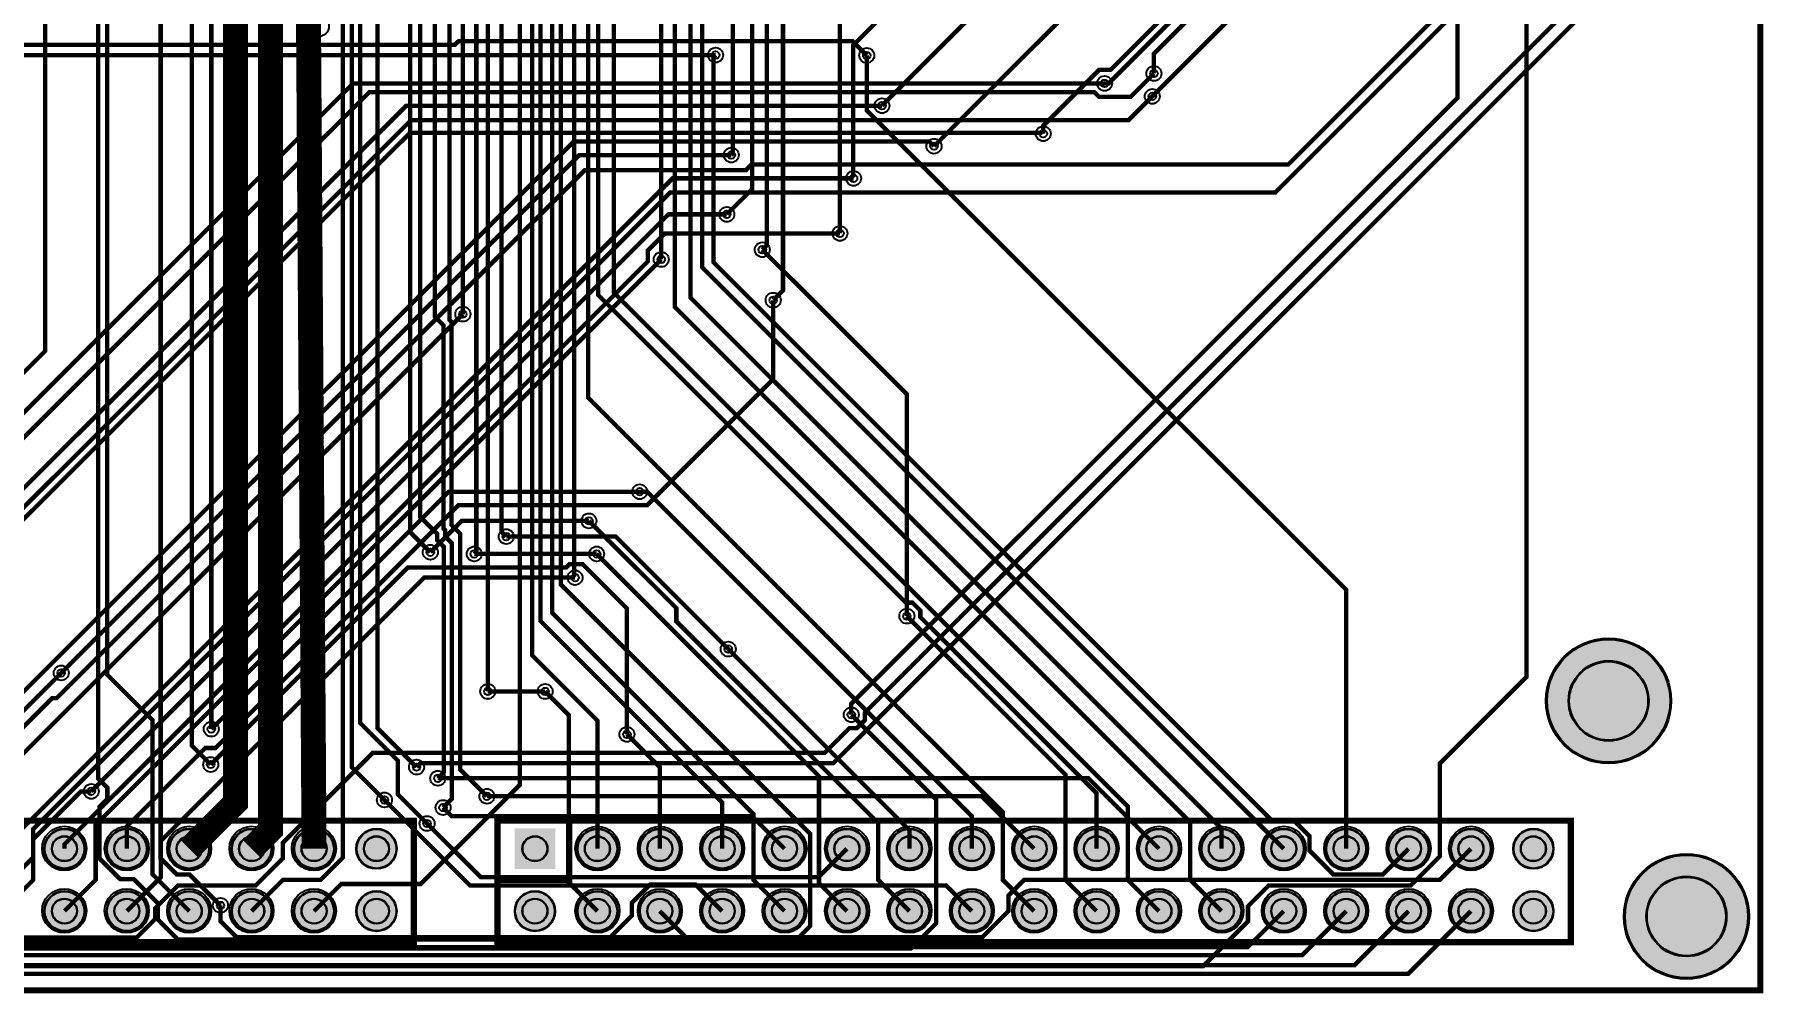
# Model space of a CAD drawing. Header units: millimetres. Extents: x -2 to 110, y 0 to 109.
# Drawn here: x 35.9 to 106.3, y -0.1 to 38.9 of the extents above; entities that cross this region are included whole.
import ezdxf

# ---------------------------------------------------------------- set-up
doc = ezdxf.new("R2010")
doc.units = ezdxf.units.MM
for name, color, linetype, true_color in [('BoardOutLine', 7, 'Continuous', 0xff00ff), ('BottomLayer', 7, 'Continuous', 0x0000ff), ('BottomSilkLayer', 7, 'Continuous', 0x66cc33), ('BottomSolderMaskLayer', 7, 'Continuous', 0xaa00ff), ('Hole', 7, 'Continuous', 0x222222), ('Multi-Layer', 7, 'Continuous', 0xc0c0c0), ('TopLayer', 7, 'Continuous', 0xff0000), ('TopSilkLayer', 7, 'Continuous', 0xffcc00), ('TopSolderMaskLayer', 7, 'Continuous', 0x800080)]:
    doc.layers.add(name, color=color, linetype=linetype, true_color=true_color)

msp = doc.modelspace()

# ---------------------------------------------------------------- hatches: boundary and pattern name
at = {"layer": 'BottomSolderMaskLayer'}
for points in [[(97.413, 11.785, 1), (102.514, 11.785, 1)], [(36.283, 5.765, 1), (37.934, 5.765, 1)], [(38.823, 5.765, 1), (40.474, 5.765, 1)], [(41.363, 5.765, 1), (43.014, 5.765, 1)], [(43.903, 5.765, 1), (45.554, 5.765, 1)], [(46.443, 5.765, 1), (48.094, 5.765, 1)], [(48.983, 5.765, 1), (50.634, 5.765, 1)], [(55.435, 4.939), (57.085, 4.939), (57.085, 6.59), (55.435, 6.59)], [(57.975, 5.765, 1), (59.625, 5.765, 1)], [(60.515, 5.765, 1), (62.165, 5.765, 1)], [(63.055, 5.765, 1), (64.705, 5.765, 1)], [(65.595, 5.765, 1), (67.245, 5.765, 1)], [(68.135, 5.765, 1), (69.785, 5.765, 1)], [(70.675, 5.765, 1), (72.325, 5.765, 1)], [(73.215, 5.765, 1), (74.865, 5.765, 1)], [(75.755, 5.765, 1), (77.405, 5.765, 1)], [(78.295, 5.765, 1), (79.945, 5.765, 1)], [(80.835, 5.765, 1), (82.485, 5.765, 1)], [(83.375, 5.765, 1), (85.026, 5.765, 1)], [(85.915, 5.765, 1), (87.566, 5.765, 1)], [(88.455, 5.765, 1), (90.106, 5.765, 1)], [(90.995, 5.765, 1), (92.646, 5.765, 1)], [(93.535, 5.765, 1), (95.186, 5.765, 1)], [(96.075, 5.765, 1), (97.726, 5.765, 1)], [(100.581, 3.008, 1), (105.682, 3.008, 1)], [(36.283, 3.225, 1), (37.934, 3.225, 1)], [(38.823, 3.225, 1), (40.474, 3.225, 1)], [(41.363, 3.225, 1), (43.014, 3.225, 1)], [(43.903, 3.225, 1), (45.554, 3.225, 1)], [(46.443, 3.225, 1), (48.094, 3.225, 1)], [(48.983, 3.225, 1), (50.634, 3.225, 1)], [(55.435, 3.225, 1), (57.085, 3.225, 1)], [(57.975, 3.225, 1), (59.625, 3.225, 1)], [(60.515, 3.225, 1), (62.165, 3.225, 1)], [(63.055, 3.225, 1), (64.705, 3.225, 1)], [(65.595, 3.225, 1), (67.245, 3.225, 1)], [(68.135, 3.225, 1), (69.785, 3.225, 1)], [(70.675, 3.225, 1), (72.325, 3.225, 1)], [(73.215, 3.225, 1), (74.865, 3.225, 1)], [(75.755, 3.225, 1), (77.405, 3.225, 1)], [(78.295, 3.225, 1), (79.945, 3.225, 1)], [(80.835, 3.225, 1), (82.485, 3.225, 1)], [(83.375, 3.225, 1), (85.026, 3.225, 1)], [(85.915, 3.225, 1), (87.566, 3.225, 1)], [(88.455, 3.225, 1), (90.106, 3.225, 1)], [(90.995, 3.225, 1), (92.646, 3.225, 1)], [(93.535, 3.225, 1), (95.186, 3.225, 1)], [(96.075, 3.225, 1), (97.726, 3.225, 1)]]:
    msp.add_hatch(color=256, dxfattribs=at).paths.add_polyline_path(points)
at = {"layer": 'Multi-Layer'}
for points in [[(36.308, 5.765, 1), (37.908, 5.765, 1)], [(38.848, 5.765, 1), (40.448, 5.765, 1)], [(41.388, 5.765, 1), (42.988, 5.765, 1)], [(43.928, 5.765, 1), (45.528, 5.765, 1)], [(46.468, 5.765, 1), (48.068, 5.765, 1)], [(49.008, 5.765, 1), (50.608, 5.765, 1)], [(55.46, 4.965), (57.06, 4.965), (57.06, 6.565), (55.46, 6.565)], [(58, 5.765, 1), (59.6, 5.765, 1)], [(60.54, 5.765, 1), (62.14, 5.765, 1)], [(63.08, 5.765, 1), (64.68, 5.765, 1)], [(65.62, 5.765, 1), (67.22, 5.765, 1)], [(68.16, 5.765, 1), (69.76, 5.765, 1)], [(70.7, 5.765, 1), (72.3, 5.765, 1)], [(73.24, 5.765, 1), (74.84, 5.765, 1)], [(75.78, 5.765, 1), (77.38, 5.765, 1)], [(78.32, 5.765, 1), (79.92, 5.765, 1)], [(80.86, 5.765, 1), (82.46, 5.765, 1)], [(83.4, 5.765, 1), (85, 5.765, 1)], [(85.94, 5.765, 1), (87.54, 5.765, 1)], [(88.48, 5.765, 1), (90.08, 5.765, 1)], [(91.02, 5.765, 1), (92.62, 5.765, 1)], [(93.56, 5.765, 1), (95.16, 5.765, 1)], [(96.1, 5.765, 1), (97.7, 5.765, 1)], [(36.308, 3.225, 1), (37.908, 3.225, 1)], [(38.848, 3.225, 1), (40.448, 3.225, 1)], [(41.388, 3.225, 1), (42.988, 3.225, 1)], [(43.928, 3.225, 1), (45.528, 3.225, 1)], [(46.468, 3.225, 1), (48.068, 3.225, 1)], [(49.008, 3.225, 1), (50.608, 3.225, 1)], [(55.46, 3.225, 1), (57.06, 3.225, 1)], [(58, 3.225, 1), (59.6, 3.225, 1)], [(60.54, 3.225, 1), (62.14, 3.225, 1)], [(63.08, 3.225, 1), (64.68, 3.225, 1)], [(65.62, 3.225, 1), (67.22, 3.225, 1)], [(68.16, 3.225, 1), (69.76, 3.225, 1)], [(70.7, 3.225, 1), (72.3, 3.225, 1)], [(73.24, 3.225, 1), (74.84, 3.225, 1)], [(75.78, 3.225, 1), (77.38, 3.225, 1)], [(78.32, 3.225, 1), (79.92, 3.225, 1)], [(80.86, 3.225, 1), (82.46, 3.225, 1)], [(83.4, 3.225, 1), (85, 3.225, 1)], [(85.94, 3.225, 1), (87.54, 3.225, 1)], [(88.48, 3.225, 1), (90.08, 3.225, 1)], [(91.02, 3.225, 1), (92.62, 3.225, 1)], [(93.56, 3.225, 1), (95.16, 3.225, 1)], [(96.1, 3.225, 1), (97.7, 3.225, 1)]]:
    msp.add_hatch(color=256, dxfattribs=at).paths.add_polyline_path(points)
at = {"layer": 'TopSolderMaskLayer'}
for points in [[(97.413, 11.785, 1), (102.514, 11.785, 1)], [(36.283, 5.765, 1), (37.934, 5.765, 1)], [(38.823, 5.765, 1), (40.474, 5.765, 1)], [(41.363, 5.765, 1), (43.014, 5.765, 1)], [(43.903, 5.765, 1), (45.554, 5.765, 1)], [(46.443, 5.765, 1), (48.094, 5.765, 1)], [(48.983, 5.765, 1), (50.634, 5.765, 1)], [(55.435, 4.939), (57.085, 4.939), (57.085, 6.59), (55.435, 6.59)], [(57.975, 5.765, 1), (59.625, 5.765, 1)], [(60.515, 5.765, 1), (62.165, 5.765, 1)], [(63.055, 5.765, 1), (64.705, 5.765, 1)], [(65.595, 5.765, 1), (67.245, 5.765, 1)], [(68.135, 5.765, 1), (69.785, 5.765, 1)], [(70.675, 5.765, 1), (72.325, 5.765, 1)], [(73.215, 5.765, 1), (74.865, 5.765, 1)], [(75.755, 5.765, 1), (77.405, 5.765, 1)], [(78.295, 5.765, 1), (79.945, 5.765, 1)], [(80.835, 5.765, 1), (82.485, 5.765, 1)], [(83.375, 5.765, 1), (85.026, 5.765, 1)], [(85.915, 5.765, 1), (87.566, 5.765, 1)], [(88.455, 5.765, 1), (90.106, 5.765, 1)], [(90.995, 5.765, 1), (92.646, 5.765, 1)], [(93.535, 5.765, 1), (95.186, 5.765, 1)], [(96.075, 5.765, 1), (97.726, 5.765, 1)], [(100.581, 3.008, 1), (105.682, 3.008, 1)], [(36.283, 3.225, 1), (37.934, 3.225, 1)], [(38.823, 3.225, 1), (40.474, 3.225, 1)], [(41.363, 3.225, 1), (43.014, 3.225, 1)], [(43.903, 3.225, 1), (45.554, 3.225, 1)], [(46.443, 3.225, 1), (48.094, 3.225, 1)], [(48.983, 3.225, 1), (50.634, 3.225, 1)], [(55.435, 3.225, 1), (57.085, 3.225, 1)], [(57.975, 3.225, 1), (59.625, 3.225, 1)], [(60.515, 3.225, 1), (62.165, 3.225, 1)], [(63.055, 3.225, 1), (64.705, 3.225, 1)], [(65.595, 3.225, 1), (67.245, 3.225, 1)], [(68.135, 3.225, 1), (69.785, 3.225, 1)], [(70.675, 3.225, 1), (72.325, 3.225, 1)], [(73.215, 3.225, 1), (74.865, 3.225, 1)], [(75.755, 3.225, 1), (77.405, 3.225, 1)], [(78.295, 3.225, 1), (79.945, 3.225, 1)], [(80.835, 3.225, 1), (82.485, 3.225, 1)], [(83.375, 3.225, 1), (85.026, 3.225, 1)], [(85.915, 3.225, 1), (87.566, 3.225, 1)], [(88.455, 3.225, 1), (90.106, 3.225, 1)], [(90.995, 3.225, 1), (92.646, 3.225, 1)], [(93.535, 3.225, 1), (95.186, 3.225, 1)], [(96.075, 3.225, 1), (97.726, 3.225, 1)]]:
    msp.add_hatch(color=256, dxfattribs=at).paths.add_polyline_path(points)

# ---------------------------------------------------------------- linework, layer by layer
at = {"layer": 'BoardOutLine', "const_width": 0.254}
msp.add_lwpolyline([(106.138, -0.001), (-0.062, -0.001), (-0.062, 94.97), (106.138, 94.97), (106.138, -0.001)], close=True, dxfattribs=at)
at = {"layer": 'BottomLayer'}
for points, const_width in [([(44.728, 5.765), (45.49, 6.527), (45.49, 62.89), (54.737, 72.136), (54.253, 72.62), (54.253, 79.958)], 1.016), ([(44.652, 73.838), (44.652, 69.88), (39.556, 64.783), (39.556, 44.824), (42.288, 42.091), (42.288, 9.968), (43.062, 9.194)], 0.178), ([(47.268, 5.765), (46.888, 62.383), (58.737, 73.862)], 1.016), ([(65.958, 28.103), (66.357, 28.502), (66.357, 73.863)], 0.178), ([(68.897, 73.863), (68.771, 73.737), (68.771, 71.264), (68.746, 71.239), (68.746, 70.511), (68.771, 70.486), (68.771, 44.865), (68.675, 44.768), (68.675, 40.885), (68.932, 40.628), (68.932, 40.059), (68.675, 39.802), (68.675, 30.822)], 0.178), ([(71.437, 73.863), (71.437, 40.705), (69.218, 38.486), (69.218, 33.075), (69.229, 33.064)], 0.178), ([(72.503, 34.374), (77.583, 39.453), (77.583, 46.42), (77.294, 46.709), (77.294, 73.086), (76.517, 73.863)], 0.178), ([(84.137, 73.863), (84.137, 41.926), (79.688, 37.478), (79.22, 37.478), (76.951, 35.209), (76.951, 34.883), (76.951, 34.883)], 0.178), ([(81.39, 36.403), (89.845, 44.858), (89.845, 45.877), (89.811, 45.911), (89.811, 73.269), (89.217, 73.863)], 0.178), ([(81.456, 37.334), (81.456, 38.14), (86.947, 43.631), (86.947, 73.593), (86.677, 73.863)], 0.178), ([(63.88, 3.225), (62.802, 4.302), (60.942, 4.302), (60.203, 3.563), (60.203, 3.037), (59.23, 2.065), (41.724, 2.065), (40.911, 2.878), (40.911, 3.545), (39.931, 4.525), (39.375, 4.525), (38.532, 5.367), (38.532, 7.475), (38.853, 7.796), (38.853, 8.25), (38.481, 8.622), (38.481, 44.837), (39.213, 45.569), (39.213, 68.797), (43.409, 72.993)], 0.178), ([(96.616, 71.989), (96.616, 12.759), (93.09, 9.233), (93.09, 5.454), (91.904, 4.268), (86.124, 4.268), (85.285, 3.429), (85.285, 2.805), (83.464, 0.984), (13.949, 0.984), (11.708, 3.225)], 0.178), ([(44.728, 5.765), (45.49, 6.527), (45.49, 62.89), (54.254, 71.654)], 0.508), ([(42.188, 5.765), (44.068, 7.644), (44.068, 63.702), (50.978, 70.612)], 1.016), ([(54.974, 68.825), (54.34, 68.19), (54.34, 12.17)], 0.178), ([(55.669, 67.727), (56.389, 67.006), (56.389, 55.104), (56.481, 55.012), (56.481, 15.043), (63.88, 7.644), (63.88, 5.765)], 0.178), ([(57.723, 67.67), (57.723, 65.682), (57.31, 65.27), (57.31, 16.526), (67.464, 6.373), (67.464, 2.619), (67.008, 2.163), (62.401, 2.163), (61.34, 3.225)], 0.178), ([(86.399, 67.796), (86.399, 43.718), (79.61, 36.93), (79.446, 36.93)], 0.178), ([(58.8, 5.765), (58.8, 10.987), (56.149, 13.638), (56.149, 44.094), (55.989, 44.254), (55.989, 65.811), (55.064, 66.735)], 0.178), ([(53.325, 27.533), (53.325, 63.935), (53.037, 64.223), (53.037, 64.904), (53.645, 65.512)], 0.178), ([(66.42, 3.225), (65.15, 4.495), (65.15, 7.18), (56.964, 15.366), (56.964, 65.755)], 0.178), ([(52.518, 7.441), (52.881, 7.804), (52.881, 18.2), (52.61, 18.471), (52.61, 18.729), (52.535, 18.803), (52.535, 27.079), (52.188, 27.426), (52.188, 63.354), (52.078, 63.464), (52.078, 65.113)], 0.178), ([(43.086, 10.636), (43.086, 41.817), (39.925, 44.978), (39.925, 63.951), (40.111, 64.137)], 0.178), ([(53.585, 64.45), (53.873, 64.162), (53.873, 17.853), (53.789, 17.769)], 0.178), ([(51.032, 63.9), (51.032, 59.363), (51.179, 59.216), (51.179, 18.658), (52.001, 17.835)], 0.178), ([(54.306, 7.901), (53.213, 8.994), (53.213, 18.595), (52.868, 18.941), (52.868, 27.216), (52.777, 27.306), (52.777, 63.54), (52.658, 63.658)], 0.178), ([(51.582, 60.849), (51.582, 19.287), (52.278, 18.591), (52.278, 18.333), (52.549, 18.063), (52.549, 8.877), (52.305, 8.633)], 0.178), ([(79.12, 5.765), (79.12, 8.024), (71.946, 15.198), (71.946, 15.464), (71.625, 15.785), (71.359, 15.785), (58.834, 28.31), (58.834, 60.358), (58.232, 60.96)], 0.178), ([(61.612, 60.143), (62.938, 58.817), (62.938, 45.551), (65.698, 42.791), (65.698, 30.343), (65.513, 30.158)], 0.178), ([(51.868, 6.792), (50.682, 7.978), (50.682, 9.349), (49.141, 10.89), (49.141, 40.62), (49.315, 40.794), (49.315, 41.523), (49.141, 41.697), (49.141, 58.574), (48.747, 58.968)], 0.178), ([(58.117, 58.964), (58.431, 58.649), (58.431, 24.125), (75.31, 7.246), (75.31, 4.495), (76.58, 3.225)], 0.178), ([(84.2, 5.765), (84.2, 6.598), (62.589, 28.209), (62.589, 58.059), (62.221, 58.427)], 0.178), ([(81.66, 3.225), (80.39, 4.495), (80.39, 7.49), (59.47, 28.41), (59.47, 57.601)], 0.178), ([(48.338, 53.223), (48.809, 52.752), (48.809, 41.559), (48.983, 41.385), (48.983, 40.931), (48.809, 40.757), (48.809, 9.076), (50.134, 7.751)], 0.178), ([(54.892, 53.051), (54.892, 18.676), (55.093, 18.475)], 0.178), ([(61.751, 51.557), (61.949, 51.359), (61.949, 27.831), (82.93, 6.85), (82.93, 4.495), (84.2, 3.225)], 0.178), ([(42.188, 5.765), (44.068, 7.644), (44.068, 48.977)], 0.508), ([(47.268, 3.225), (48.372, 4.328), (51.605, 4.328), (55.641, 8.364), (55.641, 43.827), (55.601, 43.866)], 0.178), ([(42.188, 3.225), (40.692, 4.721), (40.692, 11.009), (38.842, 12.859), (38.842, 42.226), (39.918, 43.302)], 0.178), ([(63.155, 43.292), (63.065, 43.201), (63.065, 29.44), (86.74, 5.765)], 0.178), ([(64.07, 31.598), (65.098, 32.625), (65.098, 42.596)], 0.178), ([(70.385, 36.022), (76.111, 41.749), (76.111, 42.596)], 0.178), ([(43.458, 3.456), (42.193, 4.721), (41.676, 4.721), (41.024, 5.373), (41.024, 40.256), (39.39, 41.889)], 0.178), ([(57.858, 41.986), (57.858, 16.836), (57.891, 16.804)], 0.178), ([(64.32, 41.938), (64.32, 34.079), (64.253, 34.012)], 0.178), ([(48.435, 41.158), (48.435, 5.394), (47.536, 4.495), (45.998, 4.495), (44.728, 3.225)], 0.178), ([(61.401, 41.326), (61.401, 29.762)], 0.178), ([(36.318, 40.535), (36.318, 26.029), (28.113, 17.823), (28.113, 5.392), (27.187, 4.466), (21.634, 4.466), (20.716, 3.547), (20.716, 2.864), (20.033, 2.181), (16, 2.181), (15.964, 2.217), (15.51, 2.217), (15.474, 2.181), (13.738, 2.181), (13.205, 2.714), (13.205, 4.268), (11.708, 5.765)], 0.178), ([(51.439, 9.088), (49.854, 10.674), (49.854, 40.056)], 0.178), ([(47.268, 5.765), (47.044, 39.209)], 0.508), ([(63.613, 38.085), (63.522, 37.994), (63.522, 29.648), (86.253, 6.917), (87.144, 6.917), (87.784, 6.277), (87.784, 5.698), (88.761, 4.721), (90.777, 4.721), (91.82, 5.765)], 0.178), ([(69.766, 38.069), (69.766, 35.827), (89.28, 16.313), (89.28, 5.765)], 0.178), ([(74.04, 5.765), (74.04, 7.093), (60.829, 20.304), (60.523, 20.304)], 0.178), ([(58.457, 19.116), (62.015, 15.558), (62.015, 15.026), (70.23, 6.812), (70.23, 4.495), (71.5, 3.225)], 0.178), ([(68.96, 3.225), (67.822, 4.363), (67.822, 8.718), (58.771, 17.769)], 0.178), ([(71.398, 15.237), (77.85, 8.785), (77.85, 4.495), (79.12, 3.225)], 0.178), ([(64.127, 13.894), (71.5, 6.521), (71.5, 5.765)], 0.178), ([(36.976, 12.923), (30.985, 6.932), (30.985, 4.721), (29.488, 3.225)], 0.178), ([(58.8, 3.225), (57.636, 4.389), (57.636, 11.208), (56.673, 12.17)], 0.178), ([(69.137, 11.222), (72.589, 7.769), (72.589, 2.724), (71.565, 1.7), (33.553, 1.7), (32.028, 3.225)], 0.178), ([(60.004, 10.423), (61.34, 9.087), (61.34, 5.765)], 0.178), ([(34.568, 3.225), (35.838, 4.495), (35.838, 6.157), (37.783, 8.101), (38.2, 8.101)], 0.178)]:
    msp.add_lwpolyline(points, dxfattribs=dict(at, const_width=const_width))
at = {"layer": 'BottomSilkLayer', "const_width": 0.254}
for points in [[(7.644, 1.955), (51.332, 1.955), (51.332, 6.908), (7.644, 6.908), (7.644, 1.955)], [(54.736, 1.955), (98.424, 1.955), (98.424, 6.908), (54.736, 6.908), (54.736, 1.955)]]:
    msp.add_lwpolyline(points, close=True, dxfattribs=at)
msp.add_lwpolyline([(54.863, 4.495), (57.657, 4.495), (57.657, 6.908)], dxfattribs=at)
at = {"layer": 'BottomSolderMaskLayer'}
for centre, radius in [((99.963, 11.785), 2.551), ((99.964, 11.785), 1.633), ((37.108, 5.765), 0.825), ((39.648, 5.765), 0.825), ((42.188, 5.765), 0.825), ((44.728, 5.765), 0.825), ((47.268, 5.765), 0.825), ((49.808, 5.765), 0.825), ((58.8, 5.765), 0.825), ((61.34, 5.765), 0.825), ((63.88, 5.765), 0.825), ((66.42, 5.765), 0.825), ((68.96, 5.765), 0.825), ((71.5, 5.765), 0.825), ((74.04, 5.765), 0.825), ((76.58, 5.765), 0.825), ((79.12, 5.765), 0.825), ((81.66, 5.765), 0.825), ((84.2, 5.765), 0.825), ((86.74, 5.765), 0.825), ((89.28, 5.765), 0.825), ((91.82, 5.765), 0.825), ((94.36, 5.765), 0.825), ((96.9, 5.765), 0.825), ((37.108, 5.765), 0.516), ((39.648, 5.765), 0.516), ((42.188, 5.765), 0.516), ((44.728, 5.765), 0.516), ((47.268, 5.765), 0.516), ((49.808, 5.765), 0.516), ((56.26, 5.765), 0.516), ((58.8, 5.765), 0.516), ((61.34, 5.765), 0.516), ((63.88, 5.765), 0.516), ((66.42, 5.765), 0.516), ((68.96, 5.765), 0.516), ((71.5, 5.765), 0.516), ((74.04, 5.765), 0.516), ((76.58, 5.765), 0.516), ((79.12, 5.765), 0.516), ((81.66, 5.765), 0.516), ((84.2, 5.765), 0.516), ((86.74, 5.765), 0.516), ((89.28, 5.765), 0.516), ((91.82, 5.765), 0.516), ((94.36, 5.765), 0.516), ((96.9, 5.765), 0.516), ((103.132, 3.008), 2.551), ((103.131, 3.008), 1.633), ((37.108, 3.225), 0.825), ((37.108, 3.225), 0.516), ((39.648, 3.225), 0.825), ((39.648, 3.225), 0.516), ((42.188, 3.225), 0.825), ((42.188, 3.225), 0.516), ((44.728, 3.225), 0.825), ((44.728, 3.225), 0.516), ((47.268, 3.225), 0.825), ((47.268, 3.225), 0.516), ((49.808, 3.225), 0.825), ((49.808, 3.225), 0.516), ((56.26, 3.225), 0.825), ((56.26, 3.225), 0.516), ((58.8, 3.225), 0.825), ((58.8, 3.225), 0.516), ((61.34, 3.225), 0.825), ((61.34, 3.225), 0.516), ((63.88, 3.225), 0.825), ((63.88, 3.225), 0.516), ((66.42, 3.225), 0.825), ((66.42, 3.225), 0.516), ((68.96, 3.225), 0.825), ((68.96, 3.225), 0.516), ((71.5, 3.225), 0.825), ((71.5, 3.225), 0.516), ((74.04, 3.225), 0.825), ((74.04, 3.225), 0.516), ((76.58, 3.225), 0.825), ((76.58, 3.225), 0.516), ((79.12, 3.225), 0.825), ((79.12, 3.225), 0.516), ((81.66, 3.225), 0.825), ((81.66, 3.225), 0.516), ((84.2, 3.225), 0.825), ((84.2, 3.225), 0.516), ((86.74, 3.225), 0.825), ((86.74, 3.225), 0.516), ((89.28, 3.225), 0.825), ((89.28, 3.225), 0.516), ((91.82, 3.225), 0.825), ((91.82, 3.225), 0.516), ((94.36, 3.225), 0.825), ((94.36, 3.225), 0.516), ((96.9, 3.225), 0.825), ((96.9, 3.225), 0.516)]:
    msp.add_circle(centre, radius, dxfattribs=at)
at = {"layer": 'Hole'}
for centre in [(63.613, 38.085), (69.766, 38.069), (81.456, 37.334), (79.446, 36.93), (70.385, 36.022), (81.39, 36.403), (72.503, 34.374), (76.951, 34.883), (64.253, 34.012), (69.229, 33.064), (64.07, 31.598), (68.675, 30.822), (65.513, 30.158), (61.401, 29.762), (65.958, 28.103), (53.325, 27.533), (60.523, 20.304), (58.457, 19.116), (55.093, 18.475), (52.001, 17.836), (53.789, 17.769), (58.771, 17.769), (57.891, 16.804), (71.398, 15.237), (64.127, 13.894), (36.976, 12.923), (54.34, 12.17), (56.673, 12.17), (69.137, 11.222), (43.086, 10.636), (60.004, 10.423), (43.062, 9.194), (51.439, 9.088), (52.305, 8.633), (38.2, 8.101), (50.134, 7.751), (54.306, 7.901), (52.518, 7.441), (51.868, 6.792), (43.458, 3.456)]:
    msp.add_circle(centre, 0.152, dxfattribs=at)
at = {"layer": 'Multi-Layer'}
for centre, radius in [((47.429, 39.272), 0.445), ((63.613, 38.085), 0.305), ((69.766, 38.069), 0.305), ((81.456, 37.334), 0.305), ((79.446, 36.93), 0.305), ((81.39, 36.403), 0.305), ((70.385, 36.022), 0.305), ((76.951, 34.883), 0.305), ((72.503, 34.374), 0.305), ((64.253, 34.012), 0.305), ((69.229, 33.064), 0.305), ((64.07, 31.598), 0.305), ((68.675, 30.822), 0.305), ((65.513, 30.158), 0.305), ((61.401, 29.762), 0.305), ((65.958, 28.103), 0.305), ((53.325, 27.533), 0.305), ((60.523, 20.304), 0.305), ((58.457, 19.116), 0.305), ((55.093, 18.475), 0.305), ((52.001, 17.836), 0.305), ((53.789, 17.769), 0.305), ((58.771, 17.769), 0.305), ((57.891, 16.804), 0.305), ((71.398, 15.237), 0.305), ((64.127, 13.894), 0.305), ((99.963, 11.785), 2.5), ((99.964, 11.785), 1.6), ((36.976, 12.923), 0.305), ((54.34, 12.17), 0.305), ((56.673, 12.17), 0.305), ((69.137, 11.222), 0.305), ((43.086, 10.636), 0.305), ((60.004, 10.423), 0.305), ((43.062, 9.194), 0.305), ((51.439, 9.088), 0.305), ((52.305, 8.633), 0.305), ((38.2, 8.101), 0.305), ((50.134, 7.751), 0.305), ((52.518, 7.441), 0.305), ((54.306, 7.901), 0.305), ((51.868, 6.792), 0.305), ((37.108, 5.765), 0.8), ((39.648, 5.765), 0.8), ((42.188, 5.765), 0.8), ((44.728, 5.765), 0.8), ((47.268, 5.765), 0.8), ((49.808, 5.765), 0.8), ((58.8, 5.765), 0.8), ((61.34, 5.765), 0.8), ((63.88, 5.765), 0.8), ((66.42, 5.765), 0.8), ((68.96, 5.765), 0.8), ((71.5, 5.765), 0.8), ((74.04, 5.765), 0.8), ((76.58, 5.765), 0.8), ((79.12, 5.765), 0.8), ((81.66, 5.765), 0.8), ((84.2, 5.765), 0.8), ((86.74, 5.765), 0.8), ((89.28, 5.765), 0.8), ((91.82, 5.765), 0.8), ((94.36, 5.765), 0.8), ((96.9, 5.765), 0.8), ((37.108, 5.765), 0.5), ((39.648, 5.765), 0.5), ((42.188, 5.765), 0.5), ((44.728, 5.765), 0.5), ((47.268, 5.765), 0.5), ((49.808, 5.765), 0.5), ((56.26, 5.765), 0.5), ((58.8, 5.765), 0.5), ((61.34, 5.765), 0.5), ((63.88, 5.765), 0.5), ((66.42, 5.765), 0.5), ((68.96, 5.765), 0.5), ((71.5, 5.765), 0.5), ((74.04, 5.765), 0.5), ((76.58, 5.765), 0.5), ((79.12, 5.765), 0.5), ((81.66, 5.765), 0.5), ((84.2, 5.765), 0.5), ((86.74, 5.765), 0.5), ((89.28, 5.765), 0.5), ((91.82, 5.765), 0.5), ((94.36, 5.765), 0.5), ((96.9, 5.765), 0.5), ((103.132, 3.008), 2.5), ((103.131, 3.008), 1.6), ((37.108, 3.225), 0.8), ((37.108, 3.225), 0.5), ((39.648, 3.225), 0.8), ((39.648, 3.225), 0.5), ((42.188, 3.225), 0.8), ((42.188, 3.225), 0.5), ((43.458, 3.456), 0.305), ((44.728, 3.225), 0.8), ((44.728, 3.225), 0.5), ((47.268, 3.225), 0.8), ((47.268, 3.225), 0.5), ((49.808, 3.225), 0.8), ((49.808, 3.225), 0.5), ((56.26, 3.225), 0.8), ((56.26, 3.225), 0.5), ((58.8, 3.225), 0.8), ((58.8, 3.225), 0.5), ((61.34, 3.225), 0.8), ((61.34, 3.225), 0.5), ((63.88, 3.225), 0.8), ((63.88, 3.225), 0.5), ((66.42, 3.225), 0.8), ((66.42, 3.225), 0.5), ((68.96, 3.225), 0.8), ((68.96, 3.225), 0.5), ((71.5, 3.225), 0.8), ((71.5, 3.225), 0.5), ((74.04, 3.225), 0.8), ((74.04, 3.225), 0.5), ((76.58, 3.225), 0.8), ((76.58, 3.225), 0.5), ((79.12, 3.225), 0.8), ((79.12, 3.225), 0.5), ((81.66, 3.225), 0.8), ((81.66, 3.225), 0.5), ((84.2, 3.225), 0.8), ((84.2, 3.225), 0.5), ((86.74, 3.225), 0.8), ((86.74, 3.225), 0.5), ((89.28, 3.225), 0.8), ((89.28, 3.225), 0.5), ((91.82, 3.225), 0.8), ((91.82, 3.225), 0.5), ((94.36, 3.225), 0.8), ((94.36, 3.225), 0.5), ((96.9, 3.225), 0.8), ((96.9, 3.225), 0.5)]:
    msp.add_circle(centre, radius, dxfattribs=at)
at = {"layer": 'TopLayer', "const_width": 0.178}
for points in [[(51.439, 9.088), (51.599, 9.248), (68.407, 9.248), (99.105, 39.946), (99.105, 56.128), (92.088, 63.145), (92.088, 65.861), (97.703, 71.476), (97.703, 75.985), (93.477, 80.211), (92.361, 80.211)], [(24.408, 3.225), (25.488, 2.145), (40.045, 2.145), (40.801, 2.902), (40.801, 3.339), (41.731, 4.268), (44.891, 4.268), (45.999, 5.376), (45.999, 6.006), (49.658, 9.665), (68.049, 9.665), (69.058, 10.674), (69.364, 10.674), (69.684, 10.995), (69.684, 11.301), (98.209, 39.825), (98.209, 42.822), (97.164, 43.867)], [(84.461, 43.866), (83.293, 42.699), (83.293, 42.484), (83.778, 41.999), (85.341, 41.999), (86.574, 43.232), (92.754, 43.232), (93.809, 42.177), (93.809, 36.342), (69.137, 11.67), (69.137, 11.222)], [(3.039, 42.596), (1.899, 41.457), (1.899, 39.625), (12.978, 28.546), (12.978, 2.991), (15.297, 0.673), (91.809, 0.673), (94.36, 3.225)], [(91.964, 42.597), (93.477, 41.084), (93.477, 39.569), (86.392, 32.483), (61.757, 32.483), (35.838, 6.565), (35.838, 5.412), (34.815, 4.389), (23.966, 4.389), (23.139, 3.562), (23.139, 2.871), (22.361, 2.094), (20.459, 2.094), (19.328, 3.225)], [(91.964, 41.327), (93.082, 40.208), (93.082, 39.783), (86.929, 33.629), (65.072, 33.629), (64.839, 33.396), (58.292, 33.396), (36.796, 11.901), (36.612, 11.901), (30.759, 6.048), (30.759, 5.384), (30.096, 4.721), (23.365, 4.721), (21.868, 3.225)], [(30.769, 38.795), (31.063, 38.501), (53.001, 38.501), (53.156, 38.655), (69.18, 38.655), (69.766, 38.069)], [(63.613, 38.085), (33.082, 38.085), (32.89, 37.893)], [(18.701, 37.292), (18.266, 36.857), (18.266, 2.638), (19.143, 1.762), (85.277, 1.762), (86.74, 3.225)], [(19.328, 5.765), (19.328, 6.386), (49.513, 36.571), (79.031, 36.571), (79.22, 36.382), (80.504, 36.382), (81.456, 37.334)], [(79.446, 36.93), (48.857, 36.93), (19.478, 7.551)], [(81.39, 36.403), (80.42, 35.433), (51.216, 35.433), (24.847, 9.063), (23.03, 9.063)], [(29.839, 14.837), (51.024, 36.022), (70.385, 36.022)], [(21.868, 5.765), (22.024, 5.765), (51.181, 34.922), (76.912, 34.922), (76.951, 34.883)], [(72.503, 34.374), (72.317, 34.56), (57.838, 34.56), (29.488, 6.21), (29.488, 5.765)], [(64.253, 34.012), (58.065, 34.012), (36.976, 12.923)], [(69.229, 33.064), (61.868, 33.064), (34.568, 5.765)], [(14.858, 32.213), (15.519, 31.553), (15.519, 2.986), (17.076, 1.429), (87.485, 1.429), (89.28, 3.225)], [(64.07, 31.598), (61.697, 31.598), (38.2, 8.101)], [(37.108, 5.765), (37.108, 5.94), (60.853, 29.684), (60.853, 30.124), (61.551, 30.822), (68.675, 30.822)], [(61.401, 29.762), (38.378, 6.74), (38.378, 4.495), (37.108, 3.225)], [(65.513, 30.158), (71.398, 24.272), (71.398, 15.237)], [(65.958, 28.103), (65.958, 24.886), (60.829, 19.756), (53.148, 19.756), (43.258, 9.867), (42.837, 9.867), (39.648, 6.679), (39.648, 5.765)], [(53.325, 27.533), (32.028, 6.237), (32.028, 5.765)], [(60.523, 20.304), (52.755, 20.304), (43.086, 10.636)], [(52.001, 17.835), (53.281, 19.116), (58.457, 19.116)], [(55.093, 18.475), (59.547, 18.475), (64.127, 13.894)], [(58.771, 17.769), (53.789, 17.769)], [(57.891, 16.804), (51.752, 16.804), (41.036, 6.087), (41.036, 4.612), (39.648, 3.225)], [(60.004, 10.423), (60.004, 15.549), (58.201, 17.352), (57.664, 17.352), (57.533, 17.221), (51.089, 17.221), (43.062, 9.194)], [(56.673, 12.17), (54.34, 12.17)], [(52.305, 8.633), (78.792, 8.633), (81.66, 5.765)], [(50.134, 7.751), (53.617, 4.268), (72.996, 4.268), (74.04, 3.225)], [(54.306, 7.901), (74.443, 7.901), (76.58, 5.765)], [(52.518, 7.441), (52.872, 7.087), (65.098, 7.087), (66.42, 5.765)], [(51.868, 6.792), (54.059, 4.601), (67.796, 4.601), (68.96, 5.765)], [(43.458, 3.456), (43.458, 2.818), (44.119, 2.158), (74.464, 2.158), (75.537, 3.231), (75.537, 3.863), (76.168, 4.495), (93.09, 4.495), (94.36, 5.765)], [(15.737, 1.669), (16.385, 1.022), (89.617, 1.022), (91.82, 3.225)]]:
    msp.add_lwpolyline(points, dxfattribs=at)
at = {"layer": 'TopSilkLayer'}
for centre, radius in [((37.102, 5.778), 0.9), ((39.642, 5.778), 0.9), ((42.182, 5.778), 0.9), ((44.722, 5.778), 0.9), ((47.262, 5.778), 0.9), ((58.802, 5.778), 0.9), ((61.342, 5.778), 0.9), ((63.882, 5.778), 0.9), ((66.422, 5.778), 0.9), ((68.962, 5.778), 0.9), ((71.502, 5.778), 0.9), ((74.042, 5.778), 0.9), ((76.582, 5.778), 0.9), ((79.122, 5.778), 0.9), ((81.662, 5.778), 0.9), ((84.202, 5.778), 0.9), ((86.742, 5.778), 0.9), ((89.282, 5.778), 0.9), ((91.822, 5.778), 0.9), ((94.362, 5.778), 0.9), ((103.132, 3.008), 2.5), ((37.102, 3.238), 0.9), ((39.642, 3.238), 0.9), ((42.182, 3.238), 0.9), ((44.722, 3.238), 0.9), ((47.262, 3.238), 0.9), ((58.802, 3.238), 0.9), ((61.342, 3.238), 0.9), ((63.882, 3.238), 0.9), ((66.422, 3.238), 0.9), ((68.962, 3.238), 0.9), ((71.502, 3.238), 0.9), ((74.042, 3.238), 0.9), ((76.582, 3.238), 0.9), ((79.122, 3.238), 0.9), ((81.662, 3.238), 0.9), ((84.202, 3.238), 0.9), ((86.742, 3.238), 0.9), ((89.282, 3.238), 0.9), ((91.822, 3.238), 0.9), ((94.362, 3.238), 0.9)]:
    msp.add_circle(centre, radius, dxfattribs=at)
at = {"layer": 'TopSolderMaskLayer'}
for centre, radius in [((99.963, 11.785), 2.551), ((99.964, 11.785), 1.633), ((37.108, 5.765), 0.825), ((39.648, 5.765), 0.825), ((42.188, 5.765), 0.825), ((44.728, 5.765), 0.825), ((47.268, 5.765), 0.825), ((49.808, 5.765), 0.825), ((58.8, 5.765), 0.825), ((61.34, 5.765), 0.825), ((63.88, 5.765), 0.825), ((66.42, 5.765), 0.825), ((68.96, 5.765), 0.825), ((71.5, 5.765), 0.825), ((74.04, 5.765), 0.825), ((76.58, 5.765), 0.825), ((79.12, 5.765), 0.825), ((81.66, 5.765), 0.825), ((84.2, 5.765), 0.825), ((86.74, 5.765), 0.825), ((89.28, 5.765), 0.825), ((91.82, 5.765), 0.825), ((94.36, 5.765), 0.825), ((96.9, 5.765), 0.825), ((37.108, 5.765), 0.516), ((39.648, 5.765), 0.516), ((42.188, 5.765), 0.516), ((44.728, 5.765), 0.516), ((47.268, 5.765), 0.516), ((49.808, 5.765), 0.516), ((56.26, 5.765), 0.516), ((58.8, 5.765), 0.516), ((61.34, 5.765), 0.516), ((63.88, 5.765), 0.516), ((66.42, 5.765), 0.516), ((68.96, 5.765), 0.516), ((71.5, 5.765), 0.516), ((74.04, 5.765), 0.516), ((76.58, 5.765), 0.516), ((79.12, 5.765), 0.516), ((81.66, 5.765), 0.516), ((84.2, 5.765), 0.516), ((86.74, 5.765), 0.516), ((89.28, 5.765), 0.516), ((91.82, 5.765), 0.516), ((94.36, 5.765), 0.516), ((96.9, 5.765), 0.516), ((103.132, 3.008), 2.551), ((103.131, 3.008), 1.633), ((37.108, 3.225), 0.825), ((37.108, 3.225), 0.516), ((39.648, 3.225), 0.825), ((39.648, 3.225), 0.516), ((42.188, 3.225), 0.825), ((42.188, 3.225), 0.516), ((44.728, 3.225), 0.825), ((44.728, 3.225), 0.516), ((47.268, 3.225), 0.825), ((47.268, 3.225), 0.516), ((49.808, 3.225), 0.825), ((49.808, 3.225), 0.516), ((56.26, 3.225), 0.825), ((56.26, 3.225), 0.516), ((58.8, 3.225), 0.825), ((58.8, 3.225), 0.516), ((61.34, 3.225), 0.825), ((61.34, 3.225), 0.516), ((63.88, 3.225), 0.825), ((63.88, 3.225), 0.516), ((66.42, 3.225), 0.825), ((66.42, 3.225), 0.516), ((68.96, 3.225), 0.825), ((68.96, 3.225), 0.516), ((71.5, 3.225), 0.825), ((71.5, 3.225), 0.516), ((74.04, 3.225), 0.825), ((74.04, 3.225), 0.516), ((76.58, 3.225), 0.825), ((76.58, 3.225), 0.516), ((79.12, 3.225), 0.825), ((79.12, 3.225), 0.516), ((81.66, 3.225), 0.825), ((81.66, 3.225), 0.516), ((84.2, 3.225), 0.825), ((84.2, 3.225), 0.516), ((86.74, 3.225), 0.825), ((86.74, 3.225), 0.516), ((89.28, 3.225), 0.825), ((89.28, 3.225), 0.516), ((91.82, 3.225), 0.825), ((91.82, 3.225), 0.516), ((94.36, 3.225), 0.825), ((94.36, 3.225), 0.516), ((96.9, 3.225), 0.825), ((96.9, 3.225), 0.516)]:
    msp.add_circle(centre, radius, dxfattribs=at)

doc.saveas('drawing.dxf')
